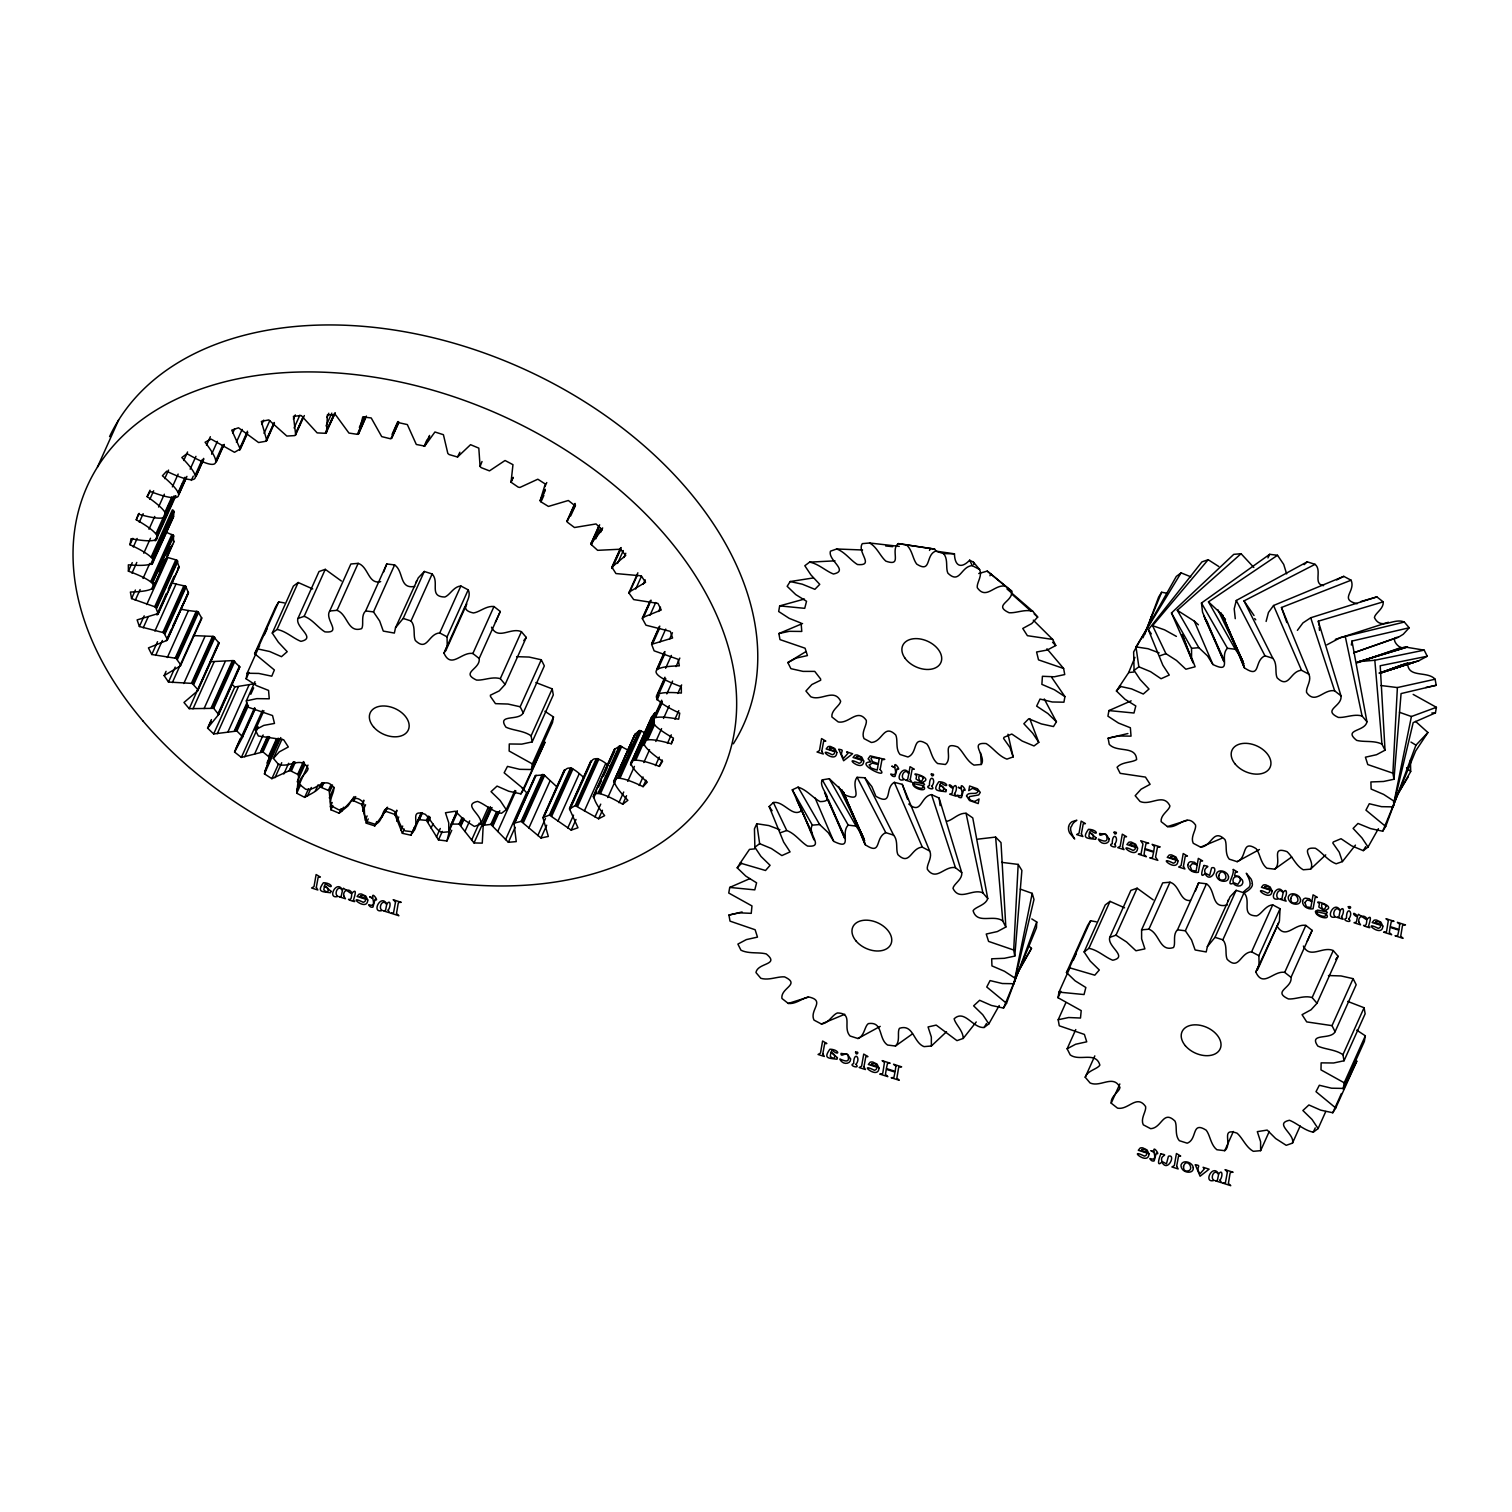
<?xml version="1.0" encoding="UTF-8"?>
<svg xmlns="http://www.w3.org/2000/svg" width="1512" height="1512" viewBox="0 0 1512 1512"><rect width="100%" height="100%" fill="white"/><g stroke="black" fill="none" stroke-linecap="round" stroke-linejoin="round"><path stroke-width="1.5" d="M322.15 782.743C319.826 790.568 311.037 793.554 304.668 797.391L296.749 793.214L298.677 775.656L297.675 774.371L289.775 770.44L271.876 778.68L264.449 773.879L269.533 757.361L262.993 751.955L241.372 757.417L234.568 752.05L242.714 736.873L236.911 731.033L213.664 733.944L207.579 728.122L218.654 714.533L213.721 708.353L189.227 708.674L183.973 702.494L197.788 690.719L197.637 689.415L192.232 683.405L168.475 682.044L164.146 675.599L180.457 665.866L180.533 664.6L176.035 658.306L151.767 654.507L148.441 647.911L166.981 640.37L167.284 639.16L163.75 632.715L139.387 626.516L137.119 619.901L158.08 613.57L155.585 607.049L131.563 598.582L130.391 592.043C169.193 591.097 153.052 580.041 128.407 571.177L128.35 564.827C166.131 568.002 156.397 556.775 129.975 544.736L131.034 538.688C166.566 545.322 164.128 535.475 136.25 519.75L138.405 514.118C170.78 523.379 175.732 516.386 147.118 496.635L150.349 491.495C179.059 502.551 190.663 499.64 162.408 475.789L166.641 471.234C191.665 483.367 208.448 485.22 181.837 457.55L186.997 453.657C208.618 466.414 228.766 473.143 205.084 442.241L211.094 439.085L234.492 452.296L240.2 448.988L231.752 430.145L238.499 427.783L258.571 442.525L265.98 441.239L266.755 440.257L261.368 421.432L268.758 419.901L286.845 436.061L294.708 435.607L295.69 434.776L293.46 416.291L301.342 415.592L317.142 432.886L325.345 433.301L335.135 413.381M354.073 796.597L348.119 805.802L339.16 813.229L330.882 809.752L329.219 790.757L320.242 787.015M1031.789 918.937L1036.759 921.999L1036.457 927.801L1003.514 1008.069L991.399 1005.442L979.644 1000.282L973.633 1005.839L982.762 1014.741L988.848 1023.889L984.066 1027.498C972.632 1028.311 964.656 1008.995 954.129 1018.804C955.452 1024.456 963.314 1030.9 963.22 1038.442L956.964 1040.634L936.193 1025.098L928.066 1026.95L931.335 1037.005L931.373 1046.002L924.078 1046.625C913.21 1042.581 913.607 1023.624 899.451 1028.311C896.937 1032.11 900.642 1041.352 895.463 1046.021L887.62 1045.057C878.132 1038.914 883.443 1021.186 868.304 1023.624C864.448 1026.421 864.562 1036.022 857.947 1038.517L850.103 1036.022C842.222 1027.593 853.921 1013.248 837.402 1012.964C832.299 1014.836 828.689 1023.416 821.375 1023.983L814.042 1020.127C808.996 1010.016 826.024 1000.755 808.844 997.013C802.551 997.807 795.973 1004.441 788.262 1003.439L781.95 998.487C780.381 987.714 801.095 984.596 784.577 976.884C777.376 976.336 768.795 980.721 760.819 978.283L755.962 972.556C757.72 962.407 780.324 965.28 766.263 953.94C758.627 951.936 748.875 954.072 740.956 950.197L737.894 944.093L746.361 939.595L757.474 937.119L755.131 929.748L730.012 921.129L728.935 915.062L739.368 912.832L751.237 913.342L751.974 905.934L728.746 893.025L729.729 887.431L749.952 878.585M1003.514 1008.069L1006.501 1003.307L986.75 986.996L990.077 980.589L1002.305 983.518L1013.985 983.726L1014.968 978.132L1004.459 971.271L991.948 965.903L991.683 958.797L1004.346 958.306L1014.779 956.094L1013.702 950.027L1018.181 864.41L1001.606 862.35M1131.165 700.85L1108.92 710.583L1107.937 716.178L1118.445 723.038L1130.371 727.763L1131.033 736.136L1118.559 735.985L1108.126 738.215L1109.222 744.282C1116.839 752.957 1135.852 745.17 1136.627 759.591C1132.072 762.728 1121.961 761.708 1117.084 767.245L1120.165 773.35L1145.453 777.092L1150.103 784.312L1141.106 789.207L1135.172 795.709L1140.029 801.436C1150.519 806.198 1163.333 792.458 1169.929 805.934C1169.267 810.451 1160.366 814.703 1161.14 821.64L1167.453 826.591C1178.415 828.841 1186.655 812.341 1195.557 825.042C1196.464 829.88 1190.095 836.892 1193.252 843.28L1200.585 847.136C1212.019 846.531 1212.926 827.858 1224.966 839.614C1227.423 844.754 1224.418 853.543 1229.294 859.175L1237.137 861.67C1247.665 857.776 1241.106 839.103 1256.151 848.686C1260.233 853.902 1260.554 863.314 1266.829 868.209L1274.654 869.173C1283.026 862.445 1269.759 845.548 1286.995 851.634C1292.628 856.529 1295.822 865.714 1303.268 869.778L1310.564 869.154C1316.196 860.706 1297.579 846.625 1315.383 848.251C1322.282 852.352 1327.763 860.8 1336.173 863.787L1342.41 861.594L1339.254 852.22L1332.809 843.053L1333.319 841.957L1341.049 838.725L1351.52 845.775L1363.257 850.651L1368.039 847.041L1361.953 837.894L1353.108 828.425L1357.984 823.454L1370.59 828.595L1382.705 831.222L1385.691 826.459L1365.941 810.148L1369.286 803.741L1381.514 806.671L1393.195 806.879L1394.177 801.284L1383.669 794.424L1371.138 789.056L1370.893 781.95L1383.556 781.477L1393.969 779.247L1392.892 773.18L1397.39 687.563L1435.115 679.228L1436.211 685.276L1425.778 687.506M158.042 614.231L179.172 567.246L176.696 560.064L167.87 557.55L146.74 604.535M218.654 714.533L239.803 666.886L233.188 660.574L210.338 661.689M363.787 800.169L361.878 804.441L366.301 823.189L374.787 825.892L384.974 811.793L386.543 811.585L394.859 814.439L402.381 833.32L410.924 835.21L418.144 819.58L426.441 820.373L438.48 839.935L446.947 840.974L451.067 824.116L459.1 824.059L474.012 842.94L482.271 843.129L483.216 825.287L490.852 824.399L508.372 842.297L516.253 841.617L514.004 823.133L521.13 821.394L540.956 837.988L548.327 836.457L542.94 817.633L549.404 815.081L571.215 830.126L577.962 827.744L569.514 808.901L575.221 805.612L598.62 818.805L604.63 815.648C580.948 784.747 601.077 791.475 622.717 804.233L627.877 800.339C601.247 772.67 618.03 774.522 643.072 786.656L647.306 782.101C619.051 758.268 630.636 755.338 659.364 766.395L662.577 761.254C633.982 741.504 638.933 734.511 671.29 743.772L673.445 738.139C645.586 722.415 643.148 712.568 678.661 719.202L679.738 713.154C653.316 701.114 643.583 689.907 681.364 693.063L681.307 686.713C656.662 677.848 640.521 666.811 679.323 665.847L678.151 659.308L654.129 650.84L651.615 644.32L672.575 637.988L670.307 631.373L645.964 625.193L642.43 618.729L642.732 617.52L661.254 609.979L657.947 603.401L633.679 599.584L629.162 593.309L629.238 592.024L645.548 582.29L641.239 575.845L615.932 573.558L611.925 567.17L625.722 555.414L620.487 549.215L597.637 550.33L591.438 544.717L591.06 543.375L602.135 529.767L596.049 523.946L574.484 527.518L567.605 522.377L567 521.035L575.146 505.84L568.342 500.491L548.44 506.425L540.975 501.852L540.181 500.529L545.265 484.01L537.818 479.209L519.939 487.45L518.2 487.129L511.037 482.233L512.965 464.675L505.046 460.498L489.472 470.875L481.251 467.662L480.079 466.452L478.813 448.138L470.553 444.679L457.55 457.021L449.159 454.564L447.835 453.449L443.413 434.7L434.927 431.997L424.74 446.097L416.31 444.471L407.333 424.57L398.79 422.698L391.57 438.31L390.115 438.688L381.704 436.609L371.215 417.955L362.748 416.915L358.646 433.793L357.323 434.322L348.951 433.075L335.683 414.95L327.442 414.76L326.498 432.602M380.684 581.629C368.153 584.804 368.588 566.716 358.155 563.352L350.86 563.995L329.748 610.961C324.135 619.41 342.733 633.49 324.929 631.865C318.03 627.763 312.549 619.315 304.158 616.329L297.902 618.521C295.067 627.669 316.896 637.97 300.926 641.353C293.233 638.423 286.014 631.071 277.055 629.465L272.273 633.074L278.359 642.222L287.204 651.691L281.478 656.68L269.722 651.521L257.607 648.894L254.621 653.657L274.371 669.967L271.782 676.185L258.798 673.445L247.136 673.237L246.154 678.831L256.662 685.692L268.569 690.436L269.249 698.79L256.775 698.638L246.343 700.869L247.42 706.936L272.538 715.554L274.485 723.435L263.768 725.401L255.282 729.918L258.363 736.004L283.651 739.746L288.32 746.966L279.323 751.861L273.37 758.362L278.227 764.089C288.716 768.852 301.55 755.112 308.127 768.587C307.484 773.105 298.563 777.357 299.357 784.293L305.651 789.264C316.613 791.494 324.853 774.995 333.755 787.695C334.681 792.534 328.293 799.546 331.449 805.934L338.782 809.808C350.236 809.185 351.124 790.53 363.182 802.267C365.62 807.408 362.615 816.197 367.492 821.829L375.354 824.323C385.862 820.449 379.323 801.757 394.367 811.358C398.431 816.556 398.771 825.968 405.027 830.863L412.87 831.827C421.224 825.098 407.956 808.202 425.212 814.288C430.825 819.183 434.02 828.368 441.485 832.432L448.78 831.808L457.191 812.889M448.78 831.808L448.743 822.812L445.473 812.757L455.339 811.226L463.806 819.655L474.371 826.44L480.627 824.248L488.3 807.162M1013.702 950.027L988.583 941.409L986.24 934.038L997.353 931.562L1005.82 927.045L1002.758 920.959C993.365 914.023 977.111 924.815 973.085 910.697C975.618 906.652 985.635 905.31 987.752 898.6L982.894 892.874C972.405 888.111 959.572 901.851 952.995 888.376C953.637 883.858 962.558 879.606 961.764 872.67L955.452 867.699C944.509 865.469 936.249 881.968 927.347 869.268C926.44 864.429 932.828 857.417 929.672 851.029L922.339 847.155C910.885 847.778 909.997 866.433 897.939 854.677C895.501 849.555 898.506 840.766 893.611 835.134L885.767 832.639C874.371 837.837 882.271 856.113 865.204 844.679L843.261 791.872L829.275 778.699L822.282 779.871C817.538 788.659 837.648 801.606 820.052 801.587C812.851 797.826 806.709 789.718 798.09 787.147L792.288 789.831L812.341 825.155C806.728 833.584 825.325 847.684 807.521 846.058C800.642 841.957 795.142 833.509 786.75 830.504L773.35 802.513L769.154 806.539L783.651 842.089L790.077 851.899L781.874 855.584L771.385 848.534L759.648 843.658L754.866 847.268L760.952 856.397L770.08 865.318L765.526 870.496L740.2 863.068L737.213 867.831L745.813 876.11L756.586 882.819L754.79 889.869L729.729 887.431M802.57 623.511L778.888 633.547L779.965 639.595L805.083 648.213L807.427 655.584L796.314 658.06L787.828 662.577L790.908 668.663L803.023 671.385L814.741 671.385L820.581 678.926L820.676 680.23L811.85 684.539L805.915 691.022L810.772 696.748C821.262 701.511 834.076 687.771 840.672 701.247C840.01 705.764 831.109 710.016 831.883 716.953L838.196 721.923C849.158 724.153 857.398 707.654 866.3 720.355C867.226 725.193 860.838 732.224 863.995 738.593L871.328 742.468C882.781 741.844 883.669 723.19 895.709 734.945C898.166 740.067 895.161 748.856 900.037 754.488L907.899 756.983C918.408 753.108 911.849 734.416 926.913 744.017C930.976 749.234 931.316 758.627 937.572 763.522L945.397 764.486C953.77 757.777 940.502 740.861 957.739 746.947C963.371 751.842 966.565 761.027 974.011 765.11L981.307 764.467C986.939 756.038 968.323 741.938 986.145 743.564C993.025 747.665 998.525 756.113 1006.916 759.118L1013.153 756.926L1007.975 734.227M1190.454 900.453C1179.7 901.813 1179.889 885.125 1170.004 882.214L1162.709 882.857L1141.598 929.842L1141.617 938.839L1144.905 948.875L1135.928 950.764L1126.572 941.976L1115.988 935.191L1109.751 937.383C1106.916 946.531 1128.746 956.831 1112.775 960.233C1105.083 957.304 1097.863 949.952 1088.905 948.345L1084.123 951.955L1090.209 961.084L1099.318 969.986L1094.783 975.183L1069.457 967.756L1066.47 972.518L1075.07 980.797L1085.843 987.506L1084.047 994.556L1058.986 992.118L1058.003 997.712L1081.212 1010.621L1080.494 1018.03L1068.625 1017.519L1058.192 1019.749L1059.269 1025.797L1084.388 1034.416L1086.731 1041.806L1075.618 1044.263L1067.132 1048.78L1070.212 1054.885C1079.606 1061.802 1095.841 1051.01 1099.886 1065.147C1097.353 1069.192 1087.336 1070.534 1085.219 1077.243L1090.076 1082.951C1100.566 1087.714 1113.399 1073.974 1119.976 1087.468C1119.334 1091.985 1110.413 1096.238 1111.207 1103.174L1117.5 1108.126C1128.462 1110.375 1136.703 1093.875 1145.605 1106.557C1146.531 1111.396 1140.142 1118.426 1143.299 1124.815L1150.632 1128.67C1162.085 1128.046 1162.974 1109.392 1175.032 1121.148C1177.47 1126.289 1174.465 1135.077 1179.341 1140.691L1187.203 1143.185C1197.712 1139.311 1191.172 1120.619 1206.217 1130.22C1210.28 1135.436 1210.621 1144.849 1216.877 1149.744L1224.72 1150.689C1233.074 1143.979 1219.806 1127.083 1237.062 1133.168C1242.675 1138.045 1245.869 1147.249 1253.335 1151.312L1260.63 1150.67L1269.267 1131.448M1253.826 567.454L1241.068 553.713L1233.773 554.356L1171.479 612.984L1191.551 648.308L1191.569 657.304L1195.123 666.773L1185.862 669.23L1176.506 660.46L1165.941 653.675L1152.56 625.666L1208.164 559.705L1218.748 566.49M1260.63 1150.67L1260.592 1141.692L1257.322 1131.638L1267.188 1130.088L1275.656 1138.536L1286.221 1145.321L1292.476 1143.129L1300.15 1126.043M152.183 564.165L173.578 516.613L173.974 511.623L172.368 509.884L151.257 556.87M1014.779 956.094L1021.885 870.421L1018.181 864.41M1393.969 779.247L1401.076 693.573L1436.211 685.276M609.053 765.923C604.894 762.407 593.687 753.675 591.022 762.615M815.1 797.977L833.717 841.352C853.581 851.124 839.859 833.169 848.251 825.136L822.282 779.871M1241.068 553.713L1177.281 610.3L1194.291 621.13L1212.926 664.505C1232.79 674.276 1219.069 656.321 1227.46 648.289L1201.473 603.023L1269.683 554.318L1277.527 555.282L1283.707 564.411L1286.636 573.88M1351.35 645.076L1351.955 641.069L1409.184 627.782L1404.327 622.056C1393.837 617.293 1381.004 631.033 1374.408 617.558C1375.069 613.04 1383.971 608.788 1383.197 601.852L1376.884 596.9L1360.913 601.511M480.627 824.248C483.443 815.1 461.632 804.8 477.603 801.417C485.295 804.346 492.515 811.698 501.474 813.305L506.255 809.695L500.17 800.547L491.041 791.645L497.051 786.089L508.788 791.248L520.922 793.876L523.908 789.132L504.157 772.802L507.484 766.395L519.712 769.324L531.392 769.532L532.375 763.938L553.486 716.953L544.906 711.283M553.486 716.953L552.504 722.547L531.392 769.532M804.46 599.035L779.663 605.896L778.68 611.51L789.207 618.351L801.114 623.095L801.776 631.449L789.321 631.317L778.888 633.547M1051.728 677.452L1064.92 696.597L1063.938 702.192L1052.257 701.984L1040.029 699.054L1036.646 706.123L1047.854 713.513L1056.434 721.791L1053.467 726.554L1041.333 723.908L1028.727 718.767L1023.851 723.738L1032.715 733.225L1038.782 742.354L1034.019 745.964L1022.263 741.088L1011.793 734.038L1004.062 737.27L1003.552 738.385L1009.997 747.533L1013.153 756.926M1292.476 1143.129C1295.293 1133.981 1273.482 1123.681 1289.452 1120.279C1297.145 1123.227 1304.365 1130.56 1313.323 1132.167L1318.105 1128.576L1312.019 1119.428L1302.89 1110.526L1308.901 1104.97L1320.637 1110.129L1332.771 1112.756L1335.739 1107.994L1316.007 1091.683L1319.333 1085.257L1331.562 1088.205L1343.242 1088.413L1344.225 1082.8L1365.336 1035.814L1356.755 1030.144M1365.336 1035.814L1364.353 1041.428L1343.242 1088.413M1393.195 806.879L1413.172 722.641L1435.417 712.908L1436.4 707.314L1413.172 694.405M1014.968 978.132L1032.205 893.365L1020.279 889.132M1394.177 801.284L1411.414 716.518L1436.4 707.314M1013.985 983.726L1033.981 899.489L1032.205 893.365M1149.536 623.454L1151.161 616.612M166.074 532.205L173.464 535.38L173.502 542.26M197.788 690.719L219.051 643.11L213.343 636.42L193.46 635.588M329.748 610.961L337.044 610.338C347.892 614.382 347.514 633.339 361.651 628.652C364.184 624.853 360.48 615.611 365.658 610.942L373.502 611.906L379.682 621.035L383.273 631.09L394.349 633.074L395.52 627.745L418.238 577.905L424.286 571.46L432.149 573.974C440.011 582.385 428.312 596.73 444.83 597.013C449.933 595.142 453.543 586.562 460.858 585.995L468.191 589.85C473.256 599.962 456.208 609.223 473.388 612.965C479.682 612.171 486.259 605.537 493.989 606.539L500.283 611.491L479.172 658.476C480.74 669.249 460.007 672.367 476.545 680.079C483.745 680.608 492.326 676.242 500.302 678.68L505.159 684.407L499.206 690.908L490.398 695.199L490.493 696.503L495.463 703.647L508.032 704.044L520.166 706.765L523.228 712.87C518.918 721.394 496.408 713.588 505.991 727.215C513.456 730.636 523.7 730.579 531.09 735.834L532.186 741.901L521.753 744.131L509.279 743.98L509.147 751.029L532.375 763.938M500.283 611.491L495.388 622.245M989.982 575.751L990.568 573.728L987.223 571.101L978.755 573.539M990.568 573.728L1011.717 591.135C1013.286 601.908 992.552 605.027 1009.09 612.738C1016.291 613.286 1024.871 608.901 1032.828 611.339L1037.686 617.066L1031.751 623.568L1022.755 628.463L1027.404 635.683L1052.692 639.425L1055.773 645.529L1047.306 650.028L1036.589 651.993L1038.517 659.875L1063.635 668.493L1064.732 674.56L1054.299 676.79L1042.411 676.28L1041.881 684.369L1054.412 689.755L1064.92 696.597M1383.197 601.852L1318.294 621.186L1340.974 695.822C1342.543 706.595 1321.809 709.695 1338.347 717.425C1345.548 717.954 1354.128 713.588 1362.085 716.027L1366.942 721.753C1365.204 731.902 1342.58 729.03 1356.661 740.37C1364.296 742.373 1374.049 740.218 1381.949 744.112L1385.03 750.198L1376.544 754.715L1365.43 757.191L1367.774 764.562L1392.892 773.18M1276.771 925.684C1285.729 940.785 1294.026 923.378 1305.839 925.401L1312.132 930.371L1291.021 977.357C1292.59 988.13 1271.857 991.229 1288.394 998.941C1295.595 999.489 1304.176 995.104 1312.151 997.561L1317.009 1003.288L1311.055 1009.77L1302.059 1014.684L1306.708 1021.904L1332.015 1025.646L1335.077 1031.732C1330.768 1040.275 1308.258 1032.469 1317.84 1046.096C1325.306 1049.517 1335.55 1049.46 1342.939 1054.714L1344.036 1060.763L1333.603 1062.993L1321.129 1062.86L1320.997 1069.891L1344.225 1082.8M1312.132 930.371L1307.237 941.125M465.11 606.199L443.999 653.184C451.256 669.476 461.651 651.426 472.859 653.524L479.172 658.476M1141.598 929.842L1148.893 929.2C1159.742 933.244 1159.364 952.22 1173.501 947.533C1176.034 943.734 1172.329 934.473 1177.508 929.823L1185.351 930.787L1191.532 939.897L1195.123 949.971L1206.198 951.955L1207.37 946.625L1230.088 896.767L1236.136 890.341L1243.998 892.836C1251.86 901.246 1240.161 915.61 1256.68 915.894C1261.783 914.023 1265.393 905.423 1272.707 904.856L1280.04 908.731L1279.436 920.978L1255.848 972.046C1263.106 988.338 1273.501 970.307 1284.709 972.386L1291.021 977.357M583.991 777.546C579.134 773.955 569.23 762.445 564.335 771.347L544.188 816.197M630.466 764.429L651.767 716.839L654.772 712.946L657.077 712.832M383.651 571.952L386.77 563.957L394.613 564.921C404.101 571.423 398.941 589.453 414.798 586.391M1195.501 890.814L1198.619 882.838L1206.463 883.802C1216.366 890.587 1210.545 909.166 1227.309 904.97M1206.916 622.264L1202.55 612.209L1201.473 603.023M875.826 796.106L871.876 786.637L864.807 777.754L857.096 777.319C849.801 785.994 865.469 803.269 844.906 794.934M1323.567 585.635C1312.643 584.067 1322.509 570.421 1315.043 564.335L1307.2 561.821L1236.287 600.472L1234.208 608.845L1235.266 618.673M415.989 582.63L416.632 580.759M1227.838 901.511L1228.481 899.64M1006.501 1003.307L1036.759 921.999M1144.754 634.378L1158.646 597.032L1161.632 592.269L1167.245 593.252M1385.691 826.459L1415.95 745.151L1427.914 732.507L1415.534 721.375M1108.92 710.583L1133.981 713.021L1135.795 705.972L1125.004 699.262L1116.423 690.984L1128.689 672.538L1134.926 657.361M1142.94 637.818L1161.632 592.269M1382.705 831.222L1415.667 750.954L1427.914 732.507M443.999 653.184L447.212 645.851L447.061 636.835L468.191 589.85M1255.848 972.046L1259.061 964.713L1258.91 955.697L1280.04 908.731M97.467 467.076L118.597 420.09M136.25 519.75L139.142 513.343M147.118 496.635L150.009 490.228M139.312 522.245L143.149 513.702M149.839 499.319L153.676 490.776M129.975 544.736L132.848 538.329M133.321 546.985L137.157 538.442M164.732 478.624L168.569 470.081M128.407 571.177L132.243 562.634M158.571 507.03L164.335 494.216M148.989 529.257L154.734 516.442M131.979 573.124L136.779 562.445M183.727 460.498L187.582 451.956M172.387 486.883L178.151 474.069M143.772 553.203L150.482 538.253M165.129 511.85L171.839 496.9M156.057 533.547L169.495 503.647M165.866 512.398L172.576 497.448M156.87 534.038L173.937 496.012M166.188 513.74L173.861 496.654M157.361 534.7L173.672 498.393M154.999 540.805L175.146 495.974M155.736 540.597L175.883 495.747M178.284 492.175L185.012 477.225M178.926 491.57L182.782 483.027M131.563 598.582L135.4 590.039M178.964 492.761L185.674 477.811M179.229 493.46L186.921 476.375M190.172 469.174L195.936 456.359M179.059 494.065L185.768 479.115M152.107 557.285L173.219 510.3M143.016 578.434L149.745 563.485M152.693 557.928L173.804 510.943M152.863 558.608L173.974 511.623M150.652 564.43L152.561 560.158M162.162 538.801L165.054 532.394M135.305 600.226L140.106 589.548M151.521 564.467L173.578 516.613M206.52 445.246L210.357 436.722M191.344 480.419L193.252 476.148M195.331 474.825L202.041 459.875M195.917 475.467L203.591 458.382M195.785 476.715L203.458 459.629M196.069 476.148L203.761 459.062M150.803 581.421L171.914 534.435M151.672 581.761L172.784 534.775M152.353 582.366L173.464 535.38M152.617 583.046L173.748 536.08M211.623 454.186L217.388 441.372M151.54 589.283L154.432 582.876M159.214 572.197L164.978 559.383M166.906 555.112L170.743 546.569M152.391 589.245L172.538 544.396M152.958 588.848L174.239 541.258M139.387 626.516L144.188 615.838M215.951 460.12L222.661 445.171M216.084 461.954L223.757 444.887M216.481 461.462L224.173 444.377M143.243 627.801L148.044 617.142M154.678 606.803L175.789 559.818M232.697 433.15L234.625 428.879M155.585 607.049L176.696 560.064M156.322 607.597L177.433 560.612M156.7 608.278L177.83 561.292M156.775 614.817L166.377 593.46M168.286 589.189L174.05 576.374M157.569 614.685L179.21 566.584M236.401 442.203L242.147 429.389M154.904 631.052L176.016 584.067L185.655 586.202L188.471 592.874L167.359 639.86M239.803 448.289L247.477 431.203M239.614 450.066L247.288 432.98M240.124 449.631L247.798 432.545M151.767 654.507L157.531 641.693M162.842 632.545L183.954 585.56M163.75 632.715L184.861 585.73M164.543 633.188L185.655 586.202M165.035 633.868L186.146 586.883M155.66 655.414L162.389 640.464M261.822 424.399L263.75 420.128M166.244 640.597L171.045 629.918M172.973 625.647L188.471 592.874M167.284 639.16L188.395 592.194M166.981 640.37L188.093 593.384M264.052 433.396L269.798 420.582M167.322 657.531L188.433 610.546L197.996 611.736L201.852 618.313L180.457 665.866M266.49 439.557L274.163 422.472M265.98 441.239L273.653 424.154M266.584 440.88L274.447 423.171M164.146 675.599L166.074 671.328M175.146 658.23L196.258 611.245M176.035 658.306L197.146 611.32M176.885 658.722L197.996 611.736M177.471 659.345L198.582 612.379M168.475 682.044L175.184 667.094M172.349 682.573L201.644 617.614M293.404 419.164L295.312 414.893M294.103 427.953L299.867 415.138M295.672 433.471L302.4 418.522M295.539 434.076L303.213 416.991M183.802 683.518L204.914 636.533M295.407 435.324L304.328 415.554M191.381 683.405L212.493 636.439M192.232 683.405L213.343 636.42M193.12 683.726L214.231 636.76M193.782 684.331L214.893 637.346M189.227 708.674L218.749 642.43M197.221 691.097L219.051 643.11M193.007 708.807L214.118 661.84M326.875 417.501L328.803 413.23M326.044 425.949L331.808 413.135M325.345 433.301L333.982 414.08M326.101 433.094L335.097 412.7M204.082 708.58L225.194 661.595M211.264 707.673L232.375 660.687M212.077 707.559L233.188 660.574M212.984 707.805L234.095 660.838M213.721 708.353L234.832 661.368M207.579 728.122L211.415 719.58M208.977 725.741L210.886 721.47M218.276 713.192L239.387 666.206M218.182 714.987L239.803 666.886M213.664 733.944L234.776 686.958L255.585 683.594M217.274 733.679L238.405 686.713M254.621 653.657L275.732 606.671L278.718 601.908L284.332 602.891M257.607 648.894L278.718 601.908M247.136 673.237L259.61 645.473M264.411 634.794L267.284 628.387M246.154 678.831L249.026 672.424M359.346 427.405L364.146 416.726M357.323 434.322L364.997 417.236M358.136 434.227L365.81 417.142M358.646 433.793L366.395 416.046M272.273 633.074L293.385 586.089L298.166 582.498L312.738 588.943M227.783 732.262L248.894 685.276M277.055 629.465L298.166 582.498M246.343 700.869L254.98 681.647M234.473 730.579L246.947 702.815M250.784 694.273L253.657 687.865M235.229 730.372L246.74 704.743M236.118 730.542L247.628 704.913M236.911 731.033L248.44 705.405M235.456 749.442L240.257 738.763M234.568 752.05L254.583 707.767M242.619 736.193L255.093 708.429M242.336 737.383L255.188 709.109M297.902 618.521L319.013 571.536L325.269 569.344L341.391 581.024M304.158 616.329L325.269 569.344M241.372 757.417L262.483 710.432M255.282 729.918L263.92 710.697M244.774 756.775L258.212 726.875M392.043 434.416L397.788 421.602M393.441 432.319L398.223 421.64M390.965 438.669L398.658 421.583M391.57 438.31L398.469 422.755M254.526 754.186L263.164 734.964M260.574 751.747L267.303 736.798M261.274 751.464L267.983 736.514M262.143 751.54L268.871 736.59M262.993 751.955L269.722 737.005M268.72 756.038L276.412 738.952M269.344 756.662L277.017 739.576M266.925 763.05L278.17 738.139M337.044 610.338L358.155 563.352M264.846 771.101L279.248 739.066M264.449 773.879L280.76 737.572M273.37 758.362L282.007 739.141M271.876 778.68L278.605 763.73M275.014 777.659L281.723 762.709M424.059 446.38L426.932 439.973M424.74 446.097L429.54 435.418M427.707 440.597L429.635 436.325M283.821 773.974L288.622 763.295M289.17 770.799L293.007 762.256M289.775 770.44L293.611 761.897M290.625 770.44L294.462 761.897M291.495 770.761L295.331 762.218M365.658 610.942L386.77 563.957M297.675 774.371L303.44 761.557M298.355 774.957L304.12 762.142M298.677 775.656L304.422 762.842M298.525 776.28L304.271 763.465M297.184 781.798L304.876 764.713M373.502 611.906L394.613 564.921M296.635 790.303L307.994 765.072M296.749 793.214L300.586 784.671M304.668 797.391L308.505 788.848M457.55 457.021L459.875 452.239M307.465 796.011L311.302 787.468M315.214 791.286L318.087 784.879M319.731 787.45L321.64 783.178M321.054 786.902L322.963 782.63M321.943 787.166L323.87 782.895M395.52 627.745L403.175 618.446L424.286 571.46M328.463 790.228L330.372 785.957M329.219 790.757L331.128 786.486M329.597 792.099L332.508 785.03M329.295 797.92L334.095 787.242M480.079 466.452L482.026 461.519M460.858 585.995L439.746 632.961C428.293 633.585 427.405 652.258 415.346 640.502C412.908 635.361 415.913 626.573 411.018 620.941L432.149 573.974M330.277 806.765L332.205 802.494M330.882 809.752L332.81 805.48M339.16 813.229L341.088 808.958M341.58 811.509L343.507 807.238M352.164 800.869L353.808 800.85L355.717 796.578M361.954 805.121L363.882 800.85M362.71 811.169L365.583 804.762M511.188 481.61L513.116 477.338M511.037 482.233L512.946 477.962M365.186 820.184L367.114 815.913M366.301 823.189L368.229 818.918M445.719 650.897L466.83 603.931M374.787 825.892L376.696 821.621M382.007 817.293L385.844 808.75M384.672 812.341L386.902 807.521M385.654 811.509L387.582 807.238M394.859 814.439L396.768 810.167M395.048 815.138L396.976 810.867M544.849 486.788L546.777 482.536M540.181 500.529L545.246 489.283M540.37 501.228L545.17 490.55M396.824 821.281L398.752 817.009M472.859 653.524L493.989 606.539M540.975 501.852L543.866 495.445M400.774 830.315L402.702 826.062M402.381 833.32L404.29 829.048M410.924 835.21L414.76 826.667M412.455 832.904L415.743 825.42M417.955 820.184L421.016 813.173M418.729 819.22L421.621 812.813M416.272 825.571L421.073 814.892M419.599 819.202L422.472 812.794M426.441 820.373L428.35 816.102M427.31 820.695L429.238 816.423M428.009 821.281L429.918 817.009M428.312 821.961L430.24 817.708M567 521.035L574.673 503.95M567.076 521.716L575.051 503.42M570.704 515.894L575.486 505.216M431.09 828.122L432.999 823.851M500.302 678.68L521.413 631.695C510.924 626.932 498.091 640.672 491.513 627.197M436.439 837.024L440.275 828.481M505.159 684.407L526.27 637.421L521.413 631.695M438.48 839.935L442.317 831.392M450.992 824.758L456.832 811.301M451.578 823.662L457.342 810.867M446.947 840.974L451.748 830.296M459.1 824.059L461.992 817.652M460.007 824.286L462.88 817.879M460.763 824.815L463.636 818.408M461.179 825.495L464.052 819.088M591.06 543.375L598.733 526.289M591.022 544.018L599.659 524.796M591.438 544.717L598.147 529.767M520.166 706.765L541.277 659.78L529.143 657.058L516.594 656.662M595.766 538.877L600.566 528.198M464.902 831.543L469.703 820.865M600.736 532.167L602.664 527.896M523.228 712.87L544.339 665.885L541.277 659.78M471.574 840.162L479.247 823.076M474.012 842.94L490.342 806.652M483.216 825.287L490.89 808.202M483.254 825.968L491.287 807.71M484.369 824.607L492.043 807.521M490.852 824.399L496.616 811.585M531.09 735.834L552.22 688.867L535.872 682.555M491.74 824.531L497.505 811.717M492.553 825.004L498.317 812.19M493.082 825.665L499.792 810.715M532.186 741.901L553.298 694.915L552.22 688.867M611.925 567.17L620.563 547.949M611.774 567.794L621.13 547.571M612.077 568.493L620.714 549.272M506.255 809.695L514.893 790.474M617.576 563.39L623.322 550.576M497.694 831.505L515.913 790.927M623.87 557.531L625.798 553.26M520.922 793.876L545.019 742.146L523.908 789.132M505.537 839.67L526.667 792.704L521.942 787.79M514.004 823.133L535.418 775.58L543.98 774.843L557.134 787.09M514.174 823.813L535.418 775.58M514.987 822.282L536.098 775.297M508.372 842.297L515.101 827.347M521.13 821.394L542.241 774.409M521.999 821.432L543.11 774.446M522.868 821.829L543.98 774.843M523.473 822.452L544.585 775.467M628.973 592.61L637.875 572.802M629.162 593.309L637.573 574.636M635.739 589.037L641.485 576.223M528.879 827.99L549.99 781.024M643.28 584.123L645.189 579.852M542.94 817.633L564.241 770.043M543.734 816.669L564.845 769.684M537.799 835.588L545.473 818.502M549.404 815.081L570.515 768.096M550.255 815.044L571.366 768.058M540.956 837.988L546.72 825.193M551.143 815.365L572.254 768.38M551.823 815.951L572.935 768.965M642.354 618.049L650.406 600.434M642.43 618.729L649.139 603.779M643.469 617.312L651.143 600.226M649.952 615.346L655.698 602.532M557.966 821.092L579.077 774.106M569.589 808.258L590.701 761.273M569.514 808.901L591.211 760.838M658.589 611.472L660.498 607.2M569.911 809.6L590.058 764.751M575.221 805.612L596.333 758.627M576.015 805.48L597.127 758.495M576.923 805.707L598.034 758.722M567.794 827.971L573.539 815.157M577.678 806.236L598.79 759.251M651.653 643.658L659.327 626.573M651.615 644.32L659.818 626.119M652.938 643.072L659.648 628.123M571.215 830.126L576.015 819.447M659.969 641.901L665.734 629.087M584.407 810.886L605.537 763.9M593.214 796.427L614.326 749.442L619.958 745.888L628.916 750.595M593.271 797.107L614.741 748.95M593.762 797.769L596.635 791.362M598.563 787.09L601.436 780.683M603.364 776.431L607.2 767.888M609.109 763.617L614.874 750.803M598.109 793.101L619.24 746.115M598.846 792.874L619.958 745.888M599.754 793.025L620.865 746.04M669.551 639.122L672.443 632.715M600.566 793.479L621.678 746.493M656.586 669.665L664.429 651.955M657.323 668.663L664.996 651.577M658.174 668.606L664.883 653.657M594.972 816.952L600.736 804.138M613.626 781.742L635.04 734.189L639.481 730.504L645.019 732.658M613.929 781.175L635.04 734.189M613.796 782.422L634.756 734.756M665.62 668.247L671.385 655.433M607.805 797.58L616.442 778.359M620.147 770.251L624.116 761.273M628.784 751.029L631.657 744.622M598.62 818.805L602.456 810.262M617.709 777.773L638.82 730.806M618.37 777.47L639.481 730.504M619.24 777.527L640.351 730.542M657.247 694.292L664.94 677.206M620.109 777.924L641.22 730.939M658.174 693.422L664.902 678.472M659.062 693.479L665.771 678.529M656.851 699.281L658.76 695.01M657.021 699.98L658.93 695.709M630.655 763.825L651.767 716.839M630.75 765.129L650.916 720.279M633.66 759.912L654.772 712.946M634.227 759.534L655.339 712.549M675.996 666.603L679.833 658.06M653.6 717.822L661.651 700.207M635.078 759.496L656.189 712.511M652.296 722.509L661.897 701.171M652.352 723.19L654.28 718.918M659.062 708.24L661.954 701.833M635.966 759.818L654.186 719.24M643.526 744.15L654.072 720.657M655.603 717.217L662.332 702.267M643.45 744.811L654.318 720.6M666.811 693.895L672.575 681.08M627.707 781.364L634.416 766.414M643.847 745.492L654.394 721.999M646.966 739.236L653.675 724.286M618.918 802.702L623.719 792.023M647.854 739.462L654.583 724.513M622.717 804.233L626.554 795.69M643.81 762.558L649.555 749.744M663.522 718.446L669.287 705.631M655.811 741.466L661.576 728.652M677.811 693.441L681.647 684.898M639.198 785.503L643.035 776.96M643.072 786.656L645.945 780.249M674.938 719.183L678.775 710.64M655.471 765.601L659.308 757.058M667.453 743.375L671.29 734.832M659.364 766.395L662.237 759.988M671.29 743.772L673.218 739.5M1066.47 972.518L1087.582 925.533L1090.568 920.77L1096.181 921.772M1069.457 967.756L1090.568 920.77M1058.986 992.118L1069.532 968.625M1073.369 960.082L1076.261 953.675M1058.003 997.712L1060.876 991.305M1084.123 951.955L1105.234 904.97L1110.016 901.36L1124.588 907.805M1088.905 948.345L1110.016 901.36M1058.192 1019.749L1065.866 1002.664M1109.751 937.383L1130.863 890.398L1137.118 888.205L1153.24 899.905M1115.988 935.191L1137.118 888.205M1067.132 1048.78L1075.769 1029.559M1148.893 929.2L1170.004 882.214M1085.219 1077.243L1094.82 1055.886M1177.508 929.823L1198.619 882.838M1185.351 930.787L1206.463 883.802M1111.207 1103.174L1119.844 1083.953M1207.37 946.625L1215.024 937.327L1236.136 890.341M1272.707 904.856L1251.596 951.842C1240.142 952.465 1239.254 971.12 1227.196 959.364C1224.758 954.223 1227.763 945.454 1222.868 939.821L1243.998 892.836M1257.568 969.778L1278.679 922.792M1284.709 972.386L1305.839 925.401M1224.72 1150.689L1233.357 1131.486M1312.151 997.561L1333.263 950.575C1322.773 945.813 1309.94 959.553 1303.363 946.077M1317.009 1003.288L1338.12 956.302L1333.263 950.575M1332.015 1025.646L1353.127 978.661L1340.993 975.939L1328.443 975.542M1335.077 1031.732L1356.188 984.747L1353.127 978.661M1342.939 1054.714L1364.07 1007.729L1347.721 1001.417M1344.036 1060.763L1365.147 1013.777L1364.07 1007.729M1313.323 1132.167L1315.232 1127.895M1318.105 1128.576L1325.778 1111.49M1332.771 1112.756L1341.409 1093.535M1343.317 1089.264L1356.869 1061.008L1335.739 1107.994M779.946 829.748L768.852 825.571L756.775 823.738L754.45 828.822L754.866 847.268M1028.746 945.85L1031.486 948.364L1016.971 973.463M936.212 551.256L934.567 549.045L898.204 543.602C889.831 550.33 903.099 567.227 885.862 561.141C880.23 556.265 877.036 547.06 869.589 542.997L862.294 543.64C856.68 552.069 875.278 566.149 857.474 564.524C850.576 560.423 845.095 551.975 836.684 548.988L830.447 551.181C827.612 560.328 849.442 570.629 833.452 574.012C825.76 571.082 818.54 563.749 809.6 562.143L804.819 565.734L810.904 574.881L819.75 584.35L814.873 589.321L802.267 584.18L790.152 581.553L787.166 586.316L795.747 594.594L806.539 601.285L804.724 608.334L779.663 605.896M929.483 550.425L930.409 548.535L934.567 549.045M1267.944 557.909L1269.683 554.318M988.848 1023.889L999.224 1005.518M1015.365 976.941L1031.486 948.364M1368.039 847.041L1378.415 828.67M1393.402 802.135L1410.696 771.517L1410.431 759.988M1119.409 686.221L1131.524 688.867L1143.28 694.027L1149.007 689.037L1140.161 679.568L1134.076 670.421L1138.857 666.811L1135.984 646.89L1181.08 572.859L1190.757 576.79M984.066 1027.498L986.504 1023.492M1363.257 850.651L1365.695 846.644M1394.952 798.62L1408.371 776.601M740.2 863.068L749.48 849.385L754.639 848.875M523.776 640.615L526.27 637.421M1409.184 627.782L1403.231 634.284L1398.298 637.289L1353.826 652.768M1335.625 959.477L1338.12 956.302M1138.857 666.811L1150.594 671.687L1161.065 678.737L1169.267 675.051L1162.86 665.242L1148.345 629.691L1201.927 561.897L1208.164 559.705M963.22 1038.442L976.242 1021.961M1342.41 861.594L1355.451 845.113M907.635 799.413L902.267 784.35L894.348 782.347C884.293 787.828 893.441 806.028 876.544 796.673M1357.152 603.723C1338.611 599.3 1356.056 591.57 1351.085 580.211L1343.771 576.355L1273.558 605.499L1268.455 612.492L1266.111 621.432M737.213 867.831L741.712 863.087M1116.423 690.984L1120.902 686.24M179.172 567.246L177.887 567.832M931.373 1046.002L946.512 1031.732M1310.564 869.154L1325.722 854.885M1011.717 591.135L1005.404 586.183C994.442 583.934 986.202 600.434 977.3 587.733C976.393 582.914 982.781 575.883 979.606 569.495L973.558 562.256L969.664 560.196C961.008 569.268 954.715 565.96 954.45 553.827L935.72 551.105C925.193 554.998 931.751 573.672 916.707 564.089C912.624 558.873 912.303 549.461 906.047 544.566M1304.138 564.637L1307.2 561.821M1340.974 695.822L1334.661 690.852C1323.699 688.621 1315.459 705.121 1306.557 692.42C1305.631 687.582 1312.019 680.57 1308.863 674.182L1301.53 670.307C1290.095 670.931 1289.188 689.585 1277.149 677.848C1274.692 672.708 1277.697 663.919 1272.821 658.287L1264.958 655.792C1253.58 660.99 1261.462 679.266 1244.395 667.832L1222.471 615.025L1208.466 601.852L1277.527 555.282M1181.08 572.859L1176.298 576.45L1133.641 651.974L1134.076 670.421M895.463 1046.021L912.511 1033.849M1274.654 869.173L1291.702 857.002M801.568 810.527C792.647 818.2 783.821 800.68 773.35 802.513M1357.152 662.294L1407.483 646.985L1357.152 662.294L1404.799 646.966L1424.191 650.141L1427.252 656.246L1418.785 660.763L1379.303 673.01L1418.785 660.763M787.828 662.577L805.839 651.653M1398.298 637.289C1390.019 636.93 1397.088 646.834 1401.227 647.476L1356.642 663.031M1336.665 579.928L1343.771 576.355M961.764 872.67L939.084 798.034L931.524 794.613C920.26 796.314 921.81 815.214 908.75 804.025M1376.884 596.9L1310.715 617.765L1302.947 622.906L1297.39 630.353M857.947 1038.517L880.23 1026.364M1237.137 861.67L1259.42 849.517M1272.821 658.287L1244.017 600.907L1315.043 564.335M1404.327 622.056L1340.482 637.573L1326.931 644.811M979.606 569.495L972.273 565.639C960.838 566.244 959.931 584.917 947.892 573.161C945.435 568.021 948.44 559.232 943.564 553.6L935.72 551.105M1200.585 847.136L1221.847 838.309M821.375 1023.983L844.773 1014.268M1308.863 674.182L1281.458 607.503L1351.085 580.211M1380.078 673.067L1408.069 662.728M1404.44 664.127L1380.324 672.991L1415.024 661.935L1379.624 673.369M1380.683 672.708L1402.323 664.883M1353.656 652.806L1395.009 638.215M1159.704 655.868L1165.941 653.675M780.494 832.715L786.75 830.504M1379.587 673.331L1412.586 662.388M977.962 839.141L995.614 837.081L1001.001 842.6L1005.82 927.045M1335.342 639.368L1388.394 622.264M1167.453 826.591L1187.298 820.336M788.262 1003.439L808.107 997.183M987.752 898.6L972.764 817.916L966.055 813.286C958.457 812.776 952.768 820.128 946.852 821.318M1108.126 738.215L1127.895 733.547M728.935 915.062L742.108 911.963M1359.401 661.576L1374.824 660.253L1424.191 650.141M1427.252 656.246L1380.21 665.752L1385.03 750.198M790.152 581.553L813.191 577.962M1128.689 672.538L1133.83 672.027M1191.551 648.308L1198.846 647.684L1207.502 655.906L1212.926 664.505M812.341 825.155L819.636 824.531L828.311 832.753L833.717 841.352M809.6 562.143L834.983 560.839M1431.864 713.002L1435.417 712.908M943.564 553.6L954.45 553.827M1380.815 685.503L1397.39 687.563M836.684 548.988L862.539 549.99M885.673 545.964L892.685 546.664M1135.984 646.89L1148.043 648.724L1159.156 652.9M869.589 542.997L899.262 546.38M1176.393 636.401L1164.523 629.824L1152.56 625.666M1227.46 648.289L1235.285 649.253L1241.465 658.381L1244.395 667.832M848.251 825.136L856.094 826.1L862.275 835.229L865.204 844.679M898.204 543.602L930.409 548.535M180.665 609.147L188.433 610.546M172.122 582.989L176.016 584.067M1198.43 624.815L1194.291 621.13M1399.469 712.284L1411.414 716.518M403.175 618.446L411.018 620.941M1215.024 937.327L1222.868 939.821M353.808 800.85L361.878 804.441M1435.115 679.228C1427.347 670.496 1407.748 678.415 1407.672 663.22M1225.495 619.164L1224.115 618.087M1251.596 951.842L1258.91 955.697M439.746 632.961L447.061 636.835M1410.979 742.09L1415.95 745.151M1255.754 619.825L1254.677 618.578M987.223 571.101L1005.404 586.183M1006.935 588.924L1032.828 611.339M1011.358 593.706L1030.674 610.829M1034.189 613.948L1037.686 617.066M652.541 718.748L651.596 717.444M1406.576 767.756L1410.696 771.517M231.733 684.048L234.776 686.958M1033.301 620.166L1052.692 639.425M1052.56 642.222L1055.773 645.529M1244.017 600.907L1254.034 615.516M1046.947 648.78L1063.635 668.493M1148.345 629.691L1151.331 633.887M769.154 806.539L772.122 810.734M796.446 799.205L812.379 834.152L792.288 789.831M1177.281 610.3L1198.846 647.684M798.09 787.147L819.636 824.531M1208.466 601.852L1235.285 649.253M829.275 778.699L856.094 826.1M1044.225 698.96L1056.434 721.791M1281.458 607.503L1286.825 622.566M1236.287 600.472L1264.958 655.792M857.096 777.319L885.767 832.639M864.807 777.754L893.611 835.134M1217.84 609.676L1243.129 661.972L1220.902 612.965L1243.828 664.127L1222.471 615.025L1244.13 667.151M838.65 786.523L863.938 838.82L841.693 789.812L864.618 840.974L843.261 791.872L864.921 843.98M969.664 560.196L972.273 565.639M1203.741 615.819L1223.907 659.61M824.55 792.666L844.717 836.457M1204.762 617.973L1223.983 661.689L1206.841 620.959M825.571 794.821L844.792 838.536L828.538 799.942M1273.558 605.499L1301.53 670.307M894.348 782.347L922.339 847.155M798.752 802.721L813.947 839.878M902.267 784.35L929.672 851.029M1193.157 663.031L1182.157 634.492L1192.363 660.876L1171.479 612.984M1029.71 718.616L1038.782 742.354M1310.715 617.765L1334.661 690.852M931.524 794.613L955.452 867.699M1345.264 636.439L1362.085 716.027M966.055 813.286L982.894 892.874M1318.294 621.186L1319.144 625.514M939.084 798.034L940.162 805.612M1351.955 641.069L1366.942 721.753M756.775 823.738L759.648 843.658M973.558 562.256L973.747 564.505M1374.824 660.253L1381.949 744.112M995.614 837.081L1002.758 920.959M980.494 752.692L981.307 764.467M1319.258 627.14L1319.485 630.409M109.563 436.628A348.214 234.341 24.2 0 1 538.518 375.978A348.214 234.341 24.2 0 1 733.339 743.828M1193.308 1167.755C1193.724 1173.917 1184.595 1173.066 1182.233 1169.041A8.599 5.783 24.2 0 1 1181.061 1164.901C1183.064 1158.948 1192.741 1162.426 1193.308 1167.755M1228.557 876.847C1228.991 883.008 1219.863 882.157 1217.481 878.132A8.599 5.783 24.2 0 1 1216.309 873.993C1218.332 868.039 1227.99 871.517 1228.557 876.847M1300.566 899.735C1300.981 905.896 1291.853 905.045 1289.471 901.02A8.599 5.783 24.2 0 1 1288.3 896.881C1290.322 890.946 1299.98 894.405 1300.566 899.735M330.92 891.211L330.542 892.741C321.602 891.589 316.764 892.156 323.398 882.724C333.037 882.951 333.906 890.606 325.496 883.707L324.513 885.748L330.92 891.211M837.402 1057.682L837.024 1059.232C828.085 1058.06 823.246 1058.627 829.88 1049.196C839.519 1049.422 840.388 1057.077 831.978 1050.197L830.995 1052.22L837.402 1057.682M912.719 783.329C912.095 789.132 929.767 793.138 923.057 785.635L924.531 784.558L922.717 782.12C934.643 778.037 908.013 770.931 916.65 775.429L916.026 778.945L922.849 783.575L914.722 782.044L912.719 783.329M946.361 790.209L945.983 791.74C937.043 790.587 932.205 791.154 938.839 781.723C948.478 781.95 949.347 789.604 940.937 782.706L939.935 784.747L946.361 790.209M1095.992 837.78L1095.595 839.311C1086.656 838.158 1081.817 838.725 1088.47 829.294C1098.09 829.521 1098.959 837.175 1090.568 830.277L1089.566 832.318L1095.992 837.78M1315.516 911.396C1314.892 917.198 1332.563 921.205 1325.854 913.702L1327.328 912.624L1325.514 910.186C1337.44 906.104 1310.809 898.997 1319.447 903.496L1318.823 907.011L1325.646 911.623L1317.519 910.111L1315.516 911.396M855.981 1064.353C861.084 1069.532 847.476 1065.45 853.675 1063.616C853.581 1050.613 861.424 1057.625 855.981 1064.353M923.284 777.829C919.995 788.47 915.138 769.873 923.284 777.829M931.732 786.316C936.816 791.494 923.227 787.412 929.426 785.578C929.332 772.575 937.175 779.606 931.732 786.316M1114.571 844.452C1119.655 849.631 1106.047 845.529 1112.246 843.715C1112.152 830.693 1119.995 837.724 1114.571 844.452M1326.081 905.896C1322.792 916.537 1317.935 897.939 1326.081 905.896M1348.78 918.918C1353.864 924.097 1340.256 919.995 1346.474 918.181C1346.36 905.159 1354.204 912.19 1348.78 918.918M316.31 887.317L317.822 889.982L311.585 887.998L314.005 886.599L316.121 874.541L320.355 877.054L318.181 877.225L316.31 887.317M821.753 751.351L823.284 753.997L817.028 752.012L819.447 750.613L821.564 738.574L825.798 741.088L823.643 741.239L821.753 751.351M822.793 1053.807L824.305 1056.453L818.068 1054.469L820.487 1053.07L822.604 1041.012L826.837 1043.526L824.664 1043.696L822.793 1053.807M863.919 1066.867L865.431 1069.532L859.194 1067.548L861.613 1066.149L863.73 1054.091L867.945 1056.604L865.79 1056.775L863.919 1066.867M1081.363 833.887L1082.894 836.552L1076.638 834.567L1079.058 833.169L1081.174 821.11L1085.408 823.624L1083.253 823.775L1081.363 833.887M1122.49 846.966L1124.021 849.612L1117.765 847.627L1120.184 846.229L1122.301 834.189L1126.534 836.703L1124.38 836.854L1122.49 846.966M1176.638 1166.3L1178.15 1168.946L1171.913 1166.962L1174.333 1165.563L1176.449 1153.524L1180.664 1156.037L1178.509 1156.189L1176.638 1166.3M1183.405 866.338L1184.917 868.984L1178.68 867L1181.099 865.601L1183.216 853.543L1187.43 856.075L1185.276 856.227L1183.405 866.338M910.224 779.474L911.812 782.158L905.499 780.154L907.559 779.852L908.769 773.955C905.159 766.716 899.167 777.678 904.441 779.436C892.987 783.991 902.815 762.105 908.863 773.35L910.035 766.697L914.287 769.23L912.114 769.381L910.224 779.474M869.305 764.94L870.95 767.945L877.206 770.118L878.17 764.6L872.311 763.087L869.305 764.94M966.527 795.936L969.494 800.528L978.226 803.59L979.039 798.979L975.089 801.284A6.124 4.12 24.2 0 1 970.723 800.226L968.984 798.393L969.438 796.597L978.699 794.953L980.286 792.401L977.508 788.792L969.608 785.994L968.776 790.644L972.632 788.3L978.056 790.908C977.432 795.917 968.115 790.927 966.527 795.936M1183.499 1166.489L1183.896 1169.494A2.873 1.928 24.2 0 0 1185.994 1170.987C1196.351 1171.876 1186.769 1155.716 1183.499 1166.489M1218.766 875.58L1219.163 878.585A2.873 1.928 24.2 0 0 1221.242 880.078C1231.6 880.967 1222.017 864.807 1218.766 875.58M1290.757 898.468L1291.153 901.473A2.873 1.928 24.2 0 0 1293.251 902.966C1303.609 903.855 1294.007 887.695 1290.757 898.468M895.898 1066.149L895.161 1071.365L886.391 1068.568L887.487 1063.427L890.171 1063.201L882.12 1060.63L884.463 1062.52L882.876 1072.556L882.46 1073.841L879.757 1074.087L887.827 1076.638L885.446 1074.427L886.259 1069.305L895.028 1072.102L893.894 1077.489L891.173 1077.716L899.262 1080.286L896.881 1078.056L898.506 1068.36L898.922 1067.056L901.625 1066.829L893.535 1064.259L895.898 1066.149M1154.469 846.247L1153.732 851.445L1144.962 848.667L1146.058 843.526L1148.761 843.28L1140.691 840.729L1142.959 843.961L1141.031 853.94L1138.328 854.167L1146.398 856.737L1144.036 854.507L1144.83 849.404L1153.599 852.182L1152.465 857.569L1149.744 857.795L1157.833 860.366L1155.546 857.134L1157.493 847.155L1160.195 846.928L1152.106 844.357L1154.469 846.247M1399.734 924.229L1398.997 929.426L1390.227 926.648L1391.323 921.507L1394.026 921.262L1385.956 918.71L1388.299 920.581L1386.712 930.636L1386.296 931.921L1383.593 932.148L1391.664 934.718L1389.301 932.488L1390.114 927.385L1398.865 930.163L1397.731 935.55L1395.028 935.777L1403.098 938.347L1400.736 936.136L1402.342 926.44L1402.758 925.136L1405.461 924.909L1397.371 922.339L1399.734 924.229M1187.846 864.751C1187.392 870.024 1193.667 873.293 1198.317 872.329L1200.415 861.046L1202.607 860.895L1198.336 858.362L1197.183 864.94L1194.556 862.294L1190.738 861.67A5.878 3.969 24.2 0 0 1188.545 863.012L1187.846 864.751M1302.588 901.228C1302.134 906.501 1308.39 909.77 1313.059 908.807L1315.138 897.523L1317.33 897.372L1313.077 894.839L1311.925 901.417L1309.279 898.771L1305.48 898.147A5.878 3.969 24.2 0 0 1303.268 899.489L1302.588 901.228M850.576 1058.948C850.972 1063.711 844.565 1064.599 841.806 1061.726A6.124 4.12 24.2 0 1 840.067 1059.496C837.667 1056.945 850.783 1066.206 848.137 1056.189C846.814 1050.575 840.464 1058.362 841.031 1053.41L847.552 1054.318L850.576 1058.948M1109.147 839.028C1109.562 843.809 1103.155 844.698 1100.396 841.825A6.124 4.12 24.2 0 1 1098.638 839.595C1096.238 837.043 1109.354 846.304 1106.708 836.268C1105.385 830.655 1099.035 838.442 1099.602 833.49L1106.122 834.416L1109.147 839.028M343.867 896.087L345.435 898.752L339.123 896.748L341.202 896.446L342.411 890.568C338.348 883.462 333.32 894.367 337.989 896.389C326.403 899.829 336.609 878.812 342.506 889.982L343.451 888.243L351.805 893.951C351.351 895.784 351.823 900.755 348.516 899.356C348.913 900.188 358.325 903.212 353.373 900.453C354.564 896.314 357.701 887.317 351.956 893.101C349.726 887.695 342.336 890.058 343.867 896.087M388.149 910.167L389.737 912.832L383.424 910.829L385.503 910.526L386.694 904.648C382.63 897.542 377.603 908.466 382.29 910.47C370.705 913.909 380.911 892.893 386.807 904.063C390.606 898.525 391.135 906.463 388.149 910.167M1220.033 1180.097L1221.601 1182.762L1215.308 1180.759L1217.387 1180.456L1218.577 1174.578C1214.514 1167.472 1209.487 1178.396 1214.155 1180.399C1202.569 1183.839 1212.775 1162.822 1218.672 1173.992C1222.471 1168.455 1223.019 1176.393 1220.033 1180.097M1284.538 898.487L1286.126 901.152L1279.813 899.149L1281.892 898.846L1283.083 892.968C1279.02 885.862 1273.992 896.786 1278.679 898.789C1267.094 902.248 1277.3 881.212 1283.197 892.382C1286.995 886.845 1287.525 894.802 1284.538 898.487M1341.522 916.612L1343.11 919.277L1336.797 917.274L1338.876 916.971L1340.067 911.093C1336.003 903.987 1330.976 914.892 1335.663 916.915C1324.077 920.354 1334.283 899.338 1340.18 910.507C1343.979 904.97 1344.508 912.908 1341.522 916.612M367.756 900.018C367.208 912.719 345.341 893.271 363.163 902.286A5.613 3.78 24.2 0 0 365.243 900.982L365.904 899.281L357.097 896.484L358.949 894.235A4.801 3.232 24.2 0 1 361.614 894.083L365.828 896.125L367.756 900.018M836.816 752.485C836.287 765.185 814.42 745.737 832.224 754.753A5.613 3.78 24.2 0 0 834.322 753.448L834.964 751.747L826.157 748.95L828.009 746.682A4.801 3.232 24.2 0 1 830.674 746.531L834.889 748.591L836.816 752.485M863.711 761.027C863.182 773.728 841.296 754.28 859.118 763.295A5.613 3.78 24.2 0 0 861.216 761.991L861.859 760.29L853.052 757.493L854.904 755.244A4.801 3.232 24.2 0 1 857.569 755.093L861.783 757.134L863.711 761.027M878.982 1068.001C878.434 1080.702 856.567 1061.254 874.371 1070.269A5.613 3.78 24.2 0 0 876.469 1068.965L877.13 1067.264L868.323 1064.467L870.175 1062.218A4.801 3.232 24.2 0 1 872.84 1062.067L877.054 1064.108L878.982 1068.001M1137.553 848.1C1137.024 860.8 1115.138 841.352 1132.961 850.368A5.613 3.78 24.2 0 0 1135.058 849.064L1135.701 847.363L1126.894 844.565L1128.746 842.297A4.801 3.232 24.2 0 1 1131.411 842.146L1135.625 844.206L1137.553 848.1M1148.969 1153.845C1148.44 1166.546 1126.572 1147.098 1144.376 1156.113A5.613 3.78 24.2 0 0 1146.474 1154.809L1147.117 1153.108L1138.309 1150.311L1140.161 1148.043A4.801 3.232 24.2 0 1 1142.826 1147.91L1147.041 1149.952L1148.969 1153.845M1177.905 860.914C1177.357 873.634 1155.489 854.167 1173.293 863.201A5.613 3.78 24.2 0 0 1175.391 861.878L1176.053 860.177L1167.245 857.38L1169.097 855.13A4.801 3.232 24.2 0 1 1171.762 854.979L1175.977 857.039L1177.905 860.914M1272.046 890.851C1271.516 903.552 1249.649 884.104 1267.453 893.138A5.613 3.78 24.2 0 0 1269.551 891.815L1270.212 890.114L1261.405 887.317L1263.257 885.068A4.801 3.232 24.2 0 1 1265.903 884.917L1270.137 886.958L1272.046 890.851M1382.818 926.081C1382.289 938.782 1360.422 919.334 1378.226 928.349A5.613 3.78 24.2 0 0 1380.324 927.045L1380.966 925.344L1372.178 922.547L1374.011 920.279A4.801 3.232 24.2 0 1 1376.676 920.128L1380.91 922.188L1382.818 926.081M395.539 901.946L393.517 912.946L390.795 913.172L398.885 915.743L396.503 913.513L398.128 903.817L398.544 902.532L401.247 902.305L393.158 899.735L395.539 901.946M1068.587 826.837L1068.474 828.387A15.668 10.546 24.2 0 0 1069.74 833.131C1082.195 847.741 1066.508 830.995 1071.706 826.006C1073.18 820.581 1082.308 818.559 1072.027 821.715A16.16 10.867 24.2 0 0 1068.606 826.837M1227.423 1171.876L1225.381 1182.875L1222.679 1183.102L1230.749 1185.673L1228.387 1183.442L1229.993 1173.747L1230.409 1172.461L1233.112 1172.235L1225.041 1169.664L1227.423 1171.876M1252.295 883.669C1254.091 889.888 1234.51 898.26 1248.383 887.827C1255.206 882.838 1238.649 863.919 1251.01 878.944A15.63 10.527 24.2 0 1 1252.295 883.669M880.116 769.57C890.19 780.778 853.089 762.426 870.95 761.916L868.115 758.854L870.213 755.868L884.785 759.364L881.931 759.893L880.116 769.57M1240.445 880.438L1237.893 884.331L1233.395 882.592C1230.9 875.845 1240.275 874.238 1240.445 880.438M1190.152 866.092L1191.739 870.421L1196.124 871.025L1197.069 865.582L1195.803 864.335L1192.363 863.522L1190.152 866.092M1304.894 902.569L1306.481 906.898L1310.847 907.502L1311.811 902.059L1310.526 900.812L1307.086 899.999L1304.894 902.569M954.526 793.573L956.17 796.257L949.649 794.178L952.05 793.403L952.995 788.413C947.684 786.24 948.1 781.912 953.146 787.582C956.605 781.723 957.776 789.85 954.526 793.573M1358.91 922.15L1360.554 924.834L1354.034 922.755L1356.453 921.98L1357.398 916.99C1352.068 914.817 1352.503 910.489 1357.549 916.159L1358.494 914.287L1366.886 919.995C1366.432 921.847 1366.886 926.818 1363.578 925.42C1363.975 926.232 1373.406 929.275 1368.436 926.516C1369.645 922.377 1372.783 913.38 1367.037 919.164C1364.769 913.777 1357.379 916.083 1358.91 922.15M324.4 886.353L323.795 889.812C328.463 895.35 330.655 887.26 324.4 886.353M369.892 896.937L372.746 898.582C376.582 911.245 364.505 900.906 370.175 906.652A2.608 1.758 24.2 0 0 372.973 907.068L375.033 899.3C379.966 902.834 371.101 889.982 372.859 897.882L369.892 896.937M838.876 749.366L843.62 760.763L852.617 753.732L846.625 751.823L847.93 753.373L843.658 758.173C837.818 751.955 846.512 750.028 838.876 749.366M879.247 758.533L878.34 763.692L872.689 761.708L870.988 758.684A3.685 2.495 24.2 0 1 872.027 757.342L879.247 758.533M830.882 1052.824L830.277 1056.283C834.945 1061.821 837.138 1053.751 830.882 1052.824M891.967 766.244L894.82 767.888C898.657 780.551 886.599 770.213 892.269 775.958A2.608 1.758 24.2 0 0 895.066 776.393L897.126 768.625C902.059 772.159 893.195 759.289 894.953 767.208L891.967 766.244M939.84 785.352L939.235 788.81C943.904 794.348 946.077 786.259 939.84 785.352M958.419 787.374L961.292 789.018C965.128 801.681 953.051 791.343 958.721 797.089A2.608 1.758 24.2 0 0 961.519 797.523L963.579 789.755C968.512 793.29 959.647 780.419 961.405 788.319L958.419 787.374M1089.453 832.923L1088.848 836.382C1093.535 841.919 1095.709 833.83 1089.453 832.923M1151.104 1150.764L1153.958 1152.409C1157.795 1165.072 1145.718 1154.733 1151.388 1160.479A2.608 1.758 24.2 0 0 1154.185 1160.895L1156.245 1153.127C1161.178 1156.661 1152.333 1143.809 1154.072 1151.709L1151.104 1150.764M1204.024 865.469C1202.172 869.721 1199.47 879.266 1205.026 873.634C1210.942 884.992 1219.56 865.053 1211.603 867.869L1209.619 875.429L1205.121 873.048C1202.456 866.13 1213.21 867.132 1204.024 865.469M1160.857 1153.864C1159.005 1158.116 1156.302 1167.661 1161.84 1162.029C1167.774 1173.369 1176.374 1153.448 1168.417 1156.264L1166.451 1163.824L1161.953 1161.443C1159.288 1154.525 1170.023 1155.527 1160.857 1153.864M1233.282 869.476C1234.321 875.977 1225.287 886.561 1233.282 883.273C1235.304 886.505 1241.787 887.506 1242.769 882.989A8.429 5.67 24.2 0 0 1242.278 879.927L1238.801 876.336L1234.605 875.694L1235.342 872.14L1237.496 871.989L1233.282 869.476M1195.349 1164.826L1200.093 1176.223L1209.09 1169.192L1203.098 1167.283L1204.402 1168.833L1200.131 1173.633C1194.291 1167.415 1202.985 1165.468 1195.349 1164.826M360.612 895.69L360.102 896.824L365.998 898.714L364.373 895.803L360.612 895.69M829.672 748.157L829.181 749.29L835.078 751.162L833.433 748.251L829.672 748.157M856.567 756.699L856.057 757.833L861.972 759.723L860.328 756.813L856.567 756.699M871.838 1063.673L871.328 1064.807L877.225 1066.697L875.58 1063.786L871.838 1063.673M1130.409 843.772L1129.899 844.906L1135.814 846.777L1134.17 843.866L1130.409 843.772M1170.761 856.605L1170.25 857.739L1176.147 859.61L1174.503 856.699L1170.761 856.605M1141.825 1149.517L1141.314 1150.651L1147.23 1152.522L1145.586 1149.63L1141.825 1149.517M1264.92 886.542L1264.41 887.676L1270.307 889.547L1268.662 886.637L1264.92 886.542M1375.693 921.753L1375.183 922.887L1381.08 924.758L1379.435 921.847L1375.693 921.753M931.279 774.106C931.751 778.623 936.268 773.067 931.279 774.106M855.546 1052.144C856 1056.661 860.536 1051.086 855.546 1052.144M1114.117 832.224C1114.571 836.76 1119.107 831.184 1114.117 832.224M1348.326 906.69C1348.78 911.226 1353.316 905.65 1348.326 906.69M913.928 783.651L913.853 784.822C915.214 787.601 925.552 790.644 922.282 785.484L913.928 783.651M1316.725 911.717L1316.65 912.889C1318.01 915.667 1328.349 918.71 1325.079 913.55L1316.725 911.717M142.922 720.922A348.214 234.341 24.2 0 0 712.228 790.814A348.214 234.341 24.2 0 0 359.402 375.108A348.214 234.341 24.2 0 0 142.922 720.922M373.54 726.913A20.884 14.062 24.2 0 0 407.711 731.09A20.884 14.062 24.2 0 0 386.543 706.161A20.884 14.062 24.2 0 0 373.54 726.913M904.8 657.909A20.884 14.062 24.2 0 0 939.273 665.053A20.884 14.062 24.2 0 0 921.318 639.179A20.884 14.062 24.2 0 0 904.8 657.909M1235.342 764.24A20.884 14.062 24.2 0 0 1269.494 768.436A20.884 14.062 24.2 0 0 1248.326 743.507A20.884 14.062 24.2 0 0 1235.342 764.24M856.132 941.088A20.884 14.062 24.2 0 0 890.303 945.283A20.884 14.062 24.2 0 0 869.135 920.354A20.884 14.062 24.2 0 0 856.132 941.088M1185.389 1045.775A20.884 14.062 24.2 0 0 1219.56 1049.971A20.884 14.062 24.2 0 0 1198.392 1025.023A20.884 14.062 24.2 0 0 1185.389 1045.775"/></g></svg>
